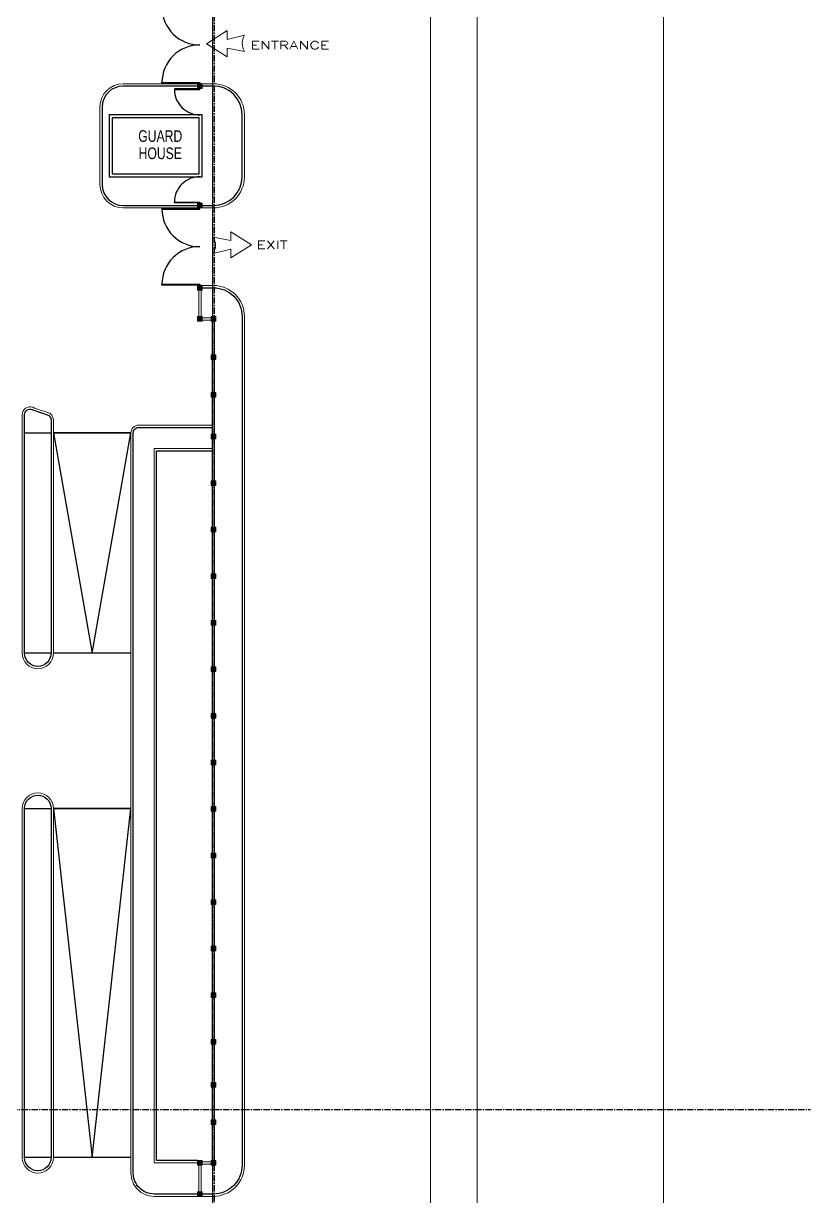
# Model space of a CAD drawing. Header units: inches. Extents: x 35355 to 94322, y -3056 to 38234.
# Drawn here: x 92202 to 92826, y 2186 to 3116 of the extents above; entities that cross this region are included whole.
import ezdxf
from ezdxf.enums import TextEntityAlignment as Align

# ---------------------------------------------------------------- set-up
doc = ezdxf.new("R2010")
doc.units = ezdxf.units.IN
doc.header["$MEASUREMENT"] = 0
doc.linetypes.add('CENTER', pattern=[2, 1.25, -0.25, 0.25, -0.25])
doc.linetypes.add('CENTERX2', pattern=[4, 2.5, -0.5, 0.5, -0.5])
for name, color, linetype in [('AR-AXIS', 9, 'CENTERX2'), ('AR-DOOR', 8, 'Continuous'), ('AR-PROPOSED', 3, 'Continuous'), ('BLDG. TXT', 3, 'Continuous'), ('CURB-2', 8, 'Continuous'), ('PARAPET', 1, 'Continuous'), ('PROPERTY LINE', 3, 'CENTER'), ('RAMP', 1, 'Continuous'), ('TX1', 4, 'Continuous')]:
    doc.layers.add(name, color=color, linetype=linetype)
for name, color, linetype, lineweight in [('COL', 4, 'Continuous', 18), ('COLHAT', 8, 'Continuous', 18), ('CURVE', 8, 'Continuous', 18), ('FENCEWALL', 4, 'Continuous', 18), ('schematic lines', 110, 'Continuous', 25)]:
    doc.layers.add(name, color=color, linetype=linetype, lineweight=lineweight)
doc.styles.add('logo-eng', font='arial.ttf', dxfattribs={"height": 600})
doc.styles.add('ROMANC', font='romanc', dxfattribs={"height": 0.1})

# ---------------------------------------------------------------- blocks, each defined once
blk = doc.blocks.new('DRIVEWAY LOCATOR')
for p, q in [((-1232, -16), (-523, 434)), ((-523, 134), (-523, 434)), ((-523, -466), (-1232, -16)), ((-523, -166), (-523, -466))]:
    blk.add_line(p, q)
for points in [[(-523, 134), (82, 278)], [(82, -278), (-523, -166)]]:
    blk.add_lwpolyline(points)
blk.add_arc((514, 0), 514, 147.2089, 212.7911)
blk = doc.blocks.new('AHHMS TEMPLATE')
at = {"layer": 'COLHAT'}
h = blk.add_hatch(dxfattribs=at)
h.set_pattern_fill('ANSI31', color=8, scale=0.184599, style=0)
h.set_pattern_definition([(45, (-1499348.3847, 33866.29083), (-0.4144367825, 0.4144367825), [])])
h.paths.add_polyline_path([(-1489401.23, 83633.26), (-1489401.23, 83629.57), (-1489397.54, 83629.57), (-1489397.54, 83633.26)])
h = blk.add_hatch(dxfattribs=at)
h.set_pattern_fill('ANSI31', color=8, scale=0.184599, style=0)
h.set_pattern_definition([(45, (-1499348.3847, 33771.52996), (-0.4144367825, 0.4144367825), [])])
h.paths.add_polyline_path([(-1489401.23, 83538.5), (-1489401.23, 83534.81), (-1489397.54, 83534.81), (-1489397.54, 83538.5)])
h = blk.add_hatch(dxfattribs=at)
h.set_pattern_fill('ANSI31', color=8, scale=0.184599, style=0)
h.set_pattern_definition([(45, (-1499348.3847, 33706.30495), (-0.4144367825, 0.4144367825), [])])
h.paths.add_polyline_path([(-1489401.23, 83473.28), (-1489401.23, 83469.59), (-1489397.54, 83469.59), (-1489397.54, 83473.28)])
h = blk.add_hatch(dxfattribs=at)
h.set_pattern_fill('ANSI31', color=8, scale=0.184599, style=0)
h.set_pattern_definition([(45, (-1499348.3847, 33681.69174), (-0.4144367825, 0.4144367825), [])])
h.paths.add_polyline_path([(-1489401.23, 83448.66), (-1489401.23, 83444.97), (-1489397.54, 83444.97), (-1489397.54, 83448.66)])
h = blk.add_hatch(dxfattribs=at)
h.set_pattern_fill('ANSI31', color=8, scale=0.184599, style=0)
h.set_pattern_definition([(45, (-1499337.7329, 33681.69174), (-0.4144367825, 0.4144367825), [])])
h.paths.add_polyline_path([(-1489390.58, 83448.66), (-1489390.58, 83444.97), (-1489386.89, 83444.97), (-1489386.89, 83448.66)])
h = blk.add_hatch(dxfattribs=at)
h.set_pattern_fill('ANSI31', color=8, scale=0.184599, style=0)
h.set_pattern_definition([(45, (-1499337.7329, 33651.3596), (-0.4144367825, 0.4144367825), [])])
h.paths.add_polyline_path([(-1489390.58, 83418.33), (-1489390.58, 83414.64), (-1489386.89, 83414.64), (-1489386.89, 83418.33)])
h = blk.add_hatch(dxfattribs=at)
h.set_pattern_fill('ANSI31', color=8, scale=0.184599, style=0)
h.set_pattern_definition([(45, (-1499337.7329, 33621.34045), (-0.4144367825, 0.4144367825), [])])
h.paths.add_polyline_path([(-1489390.58, 83388.31), (-1489390.58, 83384.62), (-1489386.89, 83384.62), (-1489386.89, 83388.31)])
h = blk.add_hatch(dxfattribs=at)
h.set_pattern_fill('ANSI31', color=8, scale=0.184599, style=0)
h.set_pattern_definition([(45, (-1499337.7329, 33588.40766), (-0.4144367825, 0.4144367825), [])])
h.paths.add_polyline_path([(-1489390.58, 83355.38), (-1489390.58, 83351.69), (-1489386.89, 83351.69), (-1489386.89, 83355.38)])
h = blk.add_hatch(dxfattribs=at)
h.set_pattern_fill('ANSI31', color=8, scale=0.184599, style=0)
h.set_pattern_definition([(45, (-1499337.7329, 33551.48784), (-0.4144367825, 0.4144367825), [])])
h.paths.add_polyline_path([(-1489390.58, 83318.46), (-1489390.58, 83314.77), (-1489386.89, 83314.77), (-1489386.89, 83318.46)])
h = blk.add_hatch(dxfattribs=at)
h.set_pattern_fill('ANSI31', color=8, scale=0.184599, style=0)
h.set_pattern_definition([(45, (-1499337.7329, 33514.568), (-0.4144367825, 0.4144367825), [])])
h.paths.add_polyline_path([(-1489390.58, 83281.54), (-1489390.58, 83277.85), (-1489386.89, 83277.85), (-1489386.89, 83281.54)])
h = blk.add_hatch(dxfattribs=at)
h.set_pattern_fill('ANSI31', color=8, scale=0.184599, style=0)
h.set_pattern_definition([(45, (-1499337.7329, 33477.6482), (-0.4144367825, 0.4144367825), [])])
h.paths.add_polyline_path([(-1489390.58, 83244.62), (-1489390.58, 83240.93), (-1489386.89, 83240.93), (-1489386.89, 83244.62)])
h = blk.add_hatch(dxfattribs=at)
h.set_pattern_fill('ANSI31', color=8, scale=0.184599, style=0)
h.set_pattern_definition([(45, (-1499337.7329, 33440.7284), (-0.4144367825, 0.4144367825), [])])
h.paths.add_polyline_path([(-1489390.58, 83207.7), (-1489390.58, 83204.01), (-1489386.89, 83204.01), (-1489386.89, 83207.7)])
h = blk.add_hatch(dxfattribs=at)
h.set_pattern_fill('ANSI31', color=8, scale=0.184599, style=0)
h.set_pattern_definition([(45, (-1499337.7329, 33403.80857), (-0.4144367825, 0.4144367825), [])])
h.paths.add_polyline_path([(-1489390.58, 83170.78), (-1489390.58, 83167.09), (-1489386.89, 83167.09), (-1489386.89, 83170.78)])
h = blk.add_hatch(dxfattribs=at)
h.set_pattern_fill('ANSI31', color=8, scale=0.184599, style=0)
h.set_pattern_definition([(45, (-1499337.7329, 33366.88875), (-0.4144367825, 0.4144367825), [])])
h.paths.add_polyline_path([(-1489390.58, 83133.86), (-1489390.58, 83130.17), (-1489386.89, 83130.17), (-1489386.89, 83133.86)])
h = blk.add_hatch(dxfattribs=at)
h.set_pattern_fill('ANSI31', color=8, scale=0.184599, style=0)
h.set_pattern_definition([(45, (-1499337.7329, 33329.96893), (-0.4144367825, 0.4144367825), [])])
h.paths.add_polyline_path([(-1489390.58, 83096.94), (-1489390.58, 83093.25), (-1489386.89, 83093.25), (-1489386.89, 83096.94)])
h = blk.add_hatch(dxfattribs=at)
h.set_pattern_fill('ANSI31', color=8, scale=0.184599, style=0)
h.set_pattern_definition([(45, (-1499337.7329, 33293.0491), (-0.4144367825, 0.4144367825), [])])
h.paths.add_polyline_path([(-1489390.58, 83060.02), (-1489390.58, 83056.33), (-1489386.89, 83056.33), (-1489386.89, 83060.02)])
h = blk.add_hatch(dxfattribs=at)
h.set_pattern_fill('ANSI31', color=8, scale=0.184599, style=0)
h.set_pattern_definition([(45, (-1499337.7329, 33256.1293), (-0.4144367825, 0.4144367825), [])])
h.paths.add_polyline_path([(-1489390.58, 83023.1), (-1489390.58, 83019.41), (-1489386.89, 83019.41), (-1489386.89, 83023.1)])
h = blk.add_hatch(dxfattribs=at)
h.set_pattern_fill('ANSI31', color=8, scale=0.184599, style=0)
h.set_pattern_definition([(45, (-1499337.7329, 33219.2095), (-0.4144367825, 0.4144367825), [])])
h.paths.add_polyline_path([(-1489390.58, 82986.18), (-1489390.58, 82982.49), (-1489386.89, 82982.49), (-1489386.89, 82986.18)])
h = blk.add_hatch(dxfattribs=at)
h.set_pattern_fill('ANSI31', color=8, scale=0.184599, style=0)
h.set_pattern_definition([(45, (-1499337.7329, 33182.28966), (-0.4144367825, 0.4144367825), [])])
h.paths.add_polyline_path([(-1489390.58, 82949.26), (-1489390.58, 82945.57), (-1489386.89, 82945.57), (-1489386.89, 82949.26)])
h = blk.add_hatch(dxfattribs=at)
h.set_pattern_fill('ANSI31', color=8, scale=0.184599, style=0)
h.set_pattern_definition([(45, (-1499337.7329, 33145.36984), (-0.4144367825, 0.4144367825), [])])
h.paths.add_polyline_path([(-1489390.58, 82912.34), (-1489390.58, 82908.65), (-1489386.89, 82908.65), (-1489386.89, 82912.34)])
h = blk.add_hatch(dxfattribs=at)
h.set_pattern_fill('ANSI31', color=8, scale=0.184599, style=0)
h.set_pattern_definition([(45, (-1499337.7329, 33108.45), (-0.4144367825, 0.4144367825), [])])
h.paths.add_polyline_path([(-1489390.58, 82875.42), (-1489390.58, 82871.73), (-1489386.89, 82871.73), (-1489386.89, 82875.42)])
h = blk.add_hatch(dxfattribs=at)
h.set_pattern_fill('ANSI31', color=8, scale=0.184599, style=0)
h.set_pattern_definition([(45, (-1499337.7329, 33074.2262), (-0.4144367825, 0.4144367825), [])])
h.paths.add_polyline_path([(-1489390.58, 82841.2), (-1489390.58, 82837.51), (-1489386.89, 82837.51), (-1489386.89, 82841.2)])
h = blk.add_hatch(dxfattribs=at)
h.set_pattern_fill('ANSI31', color=8, scale=0.184599, style=0)
h.set_pattern_definition([(45, (-1499337.7329, 33044.5238), (-0.4144367825, 0.4144367825), [])])
h.paths.add_polyline_path([(-1489390.58, 82811.5), (-1489390.58, 82807.8), (-1489386.89, 82807.8), (-1489386.89, 82811.5)])
h = blk.add_hatch(dxfattribs=at)
h.set_pattern_fill('ANSI31', color=8, scale=0.184599, style=0)
h.set_pattern_definition([(45, (-1499348.3847, 33012.2739), (-0.4144367825, 0.4144367825), [])])
h.paths.add_polyline_path([(-1489401.23, 82779.25), (-1489401.23, 82775.55), (-1489397.54, 82775.55), (-1489397.54, 82779.25)])
h = blk.add_hatch(dxfattribs=at)
h.set_pattern_fill('ANSI31', color=8, scale=0.184599, style=0)
h.set_pattern_definition([(45, (-1499337.7329, 33012.2739), (-0.4144367825, 0.4144367825), [])])
h.paths.add_polyline_path([(-1489390.58, 82779.25), (-1489390.58, 82775.55), (-1489386.89, 82775.55), (-1489386.89, 82779.25)])
h = blk.add_hatch(dxfattribs=at)
h.set_pattern_fill('ANSI31', color=8, scale=0.184599, style=0)
h.set_pattern_definition([(45, (-1499348.3847, 32987.6607), (-0.4144367825, 0.4144367825), [])])
h.paths.add_polyline_path([(-1489401.23, 82754.63), (-1489401.23, 82750.94), (-1489397.54, 82750.94), (-1489397.54, 82754.63)])
at = {"layer": 'AR-AXIS', "color": 8, "ltscale": 2}
for p, q in [((-1489387.81, 81994.85), (-1489387.81, 85059.97)), ((-1492933, 82819.86), (-1488915.15, 82819.86))]:
    blk.add_line(p, q, dxfattribs=at)
at = {"layer": 'AR-DOOR', "color": 8}
for points in [[(-1489429.54, 83634.19), (-1489399.38, 83634.19), (-1489399.38, 83633.57), (-1489429.54, 83633.57)], [(-1489419.69, 83629.26), (-1489419.69, 83628.65), (-1489399.38, 83628.65), (-1489399.38, 83629.26)], [(-1489419.69, 83538.81), (-1489419.69, 83539.43), (-1489399.38, 83539.43), (-1489399.38, 83538.81)], [(-1489429.54, 83533.89), (-1489399.38, 83533.89), (-1489399.38, 83534.5), (-1489429.54, 83534.5)], [(-1489429.54, 83474.2), (-1489399.38, 83474.2), (-1489399.38, 83473.58), (-1489429.54, 83473.58)]]:
    blk.add_lwpolyline(points, close=True, dxfattribs=at)
for centre, radius, start, end in [((-1489399.69, 83693.87), 29.85, 180, 270.58765), ((-1489399.69, 83634.19), 29.85, 89.41235, 180), ((-1489399.69, 83628.65), 20, 180, 270.87473), ((-1489399.69, 83539.43), 20, 89.12527, 180), ((-1489399.69, 83533.89), 29.85, 180, 270.58765), ((-1489399.69, 83474.2), 29.85, 89.41235, 180)]:
    blk.add_arc(centre, radius, start, end, dxfattribs=at)
at = {"layer": 'AR-PROPOSED', "color": 8}
blk.add_lwpolyline([(-1489471.38, 83559.42), (-1489397.54, 83559.42), (-1489397.54, 83608.65), (-1489471.38, 83608.65)], close=True, dxfattribs=at)
at = {"layer": 'COL', "color": 8}
for points in [[(-1489401.23, 83629.57), (-1489397.54, 83629.57), (-1489397.54, 83633.26), (-1489401.23, 83633.26)], [(-1489401.23, 83534.81), (-1489397.54, 83534.81), (-1489397.54, 83538.5), (-1489401.23, 83538.5)], [(-1489401.23, 83469.59), (-1489397.54, 83469.59), (-1489397.54, 83473.28), (-1489401.23, 83473.28)], [(-1489401.23, 83444.97), (-1489397.54, 83444.97), (-1489397.54, 83448.66), (-1489401.23, 83448.66)], [(-1489390.58, 83444.97), (-1489386.89, 83444.97), (-1489386.89, 83448.66), (-1489390.58, 83448.66)], [(-1489390.58, 83414.64), (-1489386.89, 83414.64), (-1489386.89, 83418.33), (-1489390.58, 83418.33)], [(-1489390.58, 83384.62), (-1489386.89, 83384.62), (-1489386.89, 83388.31), (-1489390.58, 83388.31)], [(-1489390.58, 83351.69), (-1489386.89, 83351.69), (-1489386.89, 83355.38), (-1489390.58, 83355.38)], [(-1489390.58, 83314.77), (-1489386.89, 83314.77), (-1489386.89, 83318.46), (-1489390.58, 83318.46)], [(-1489390.58, 83277.85), (-1489386.89, 83277.85), (-1489386.89, 83281.54), (-1489390.58, 83281.54)], [(-1489390.58, 83240.93), (-1489386.89, 83240.93), (-1489386.89, 83244.62), (-1489390.58, 83244.62)], [(-1489390.58, 83204.01), (-1489386.89, 83204.01), (-1489386.89, 83207.7), (-1489390.58, 83207.7)], [(-1489390.58, 83167.09), (-1489386.89, 83167.09), (-1489386.89, 83170.78), (-1489390.58, 83170.78)], [(-1489390.58, 83130.17), (-1489386.89, 83130.17), (-1489386.89, 83133.86), (-1489390.58, 83133.86)], [(-1489390.58, 83093.25), (-1489386.89, 83093.25), (-1489386.89, 83096.94), (-1489390.58, 83096.94)], [(-1489390.58, 83056.33), (-1489386.89, 83056.33), (-1489386.89, 83060.02), (-1489390.58, 83060.02)], [(-1489390.58, 83019.41), (-1489386.89, 83019.41), (-1489386.89, 83023.1), (-1489390.58, 83023.1)], [(-1489390.58, 82982.49), (-1489386.89, 82982.49), (-1489386.89, 82986.18), (-1489390.58, 82986.18)], [(-1489390.58, 82945.57), (-1489386.89, 82945.57), (-1489386.89, 82949.26), (-1489390.58, 82949.26)], [(-1489390.58, 82908.65), (-1489386.89, 82908.65), (-1489386.89, 82912.34), (-1489390.58, 82912.34)], [(-1489390.58, 82871.73), (-1489386.89, 82871.73), (-1489386.89, 82875.42), (-1489390.58, 82875.42)], [(-1489390.58, 82837.51), (-1489386.89, 82837.51), (-1489386.89, 82841.2), (-1489390.58, 82841.2)], [(-1489390.58, 82807.8), (-1489386.89, 82807.8), (-1489386.89, 82811.5), (-1489390.58, 82811.5)], [(-1489401.23, 82775.55), (-1489397.54, 82775.55), (-1489397.54, 82779.25), (-1489401.23, 82779.25)], [(-1489390.58, 82775.55), (-1489386.89, 82775.55), (-1489386.89, 82779.25), (-1489390.58, 82779.25)], [(-1489401.23, 82750.94), (-1489397.54, 82750.94), (-1489397.54, 82754.63), (-1489401.23, 82754.63)]]:
    blk.add_lwpolyline(points, close=True, dxfattribs=at)
at = {"layer": 'CURB-2', "color": 8}
for p, q in [((-1489401.23, 83631.42), (-1489460.3, 83631.42)), ((-1489388.73, 83631.42), (-1489397.54, 83631.42)), ((-1489476.92, 83614.8), (-1489476.92, 83553.27)), ((-1489365.97, 83559.42), (-1489365.97, 83608.65)), ((-1489460.3, 83536.66), (-1489401.23, 83536.66)), ((-1489397.54, 83536.66), (-1489388.73, 83536.66)), ((-1489538.45, 83356.36), (-1489517.53, 83356.36)), ((-1489517.53, 83181.67), (-1489538.45, 83181.67)), ((-1489538.45, 83058.61), (-1489517.53, 83058.61)), ((-1489517.53, 82781.71), (-1489538.45, 82781.71))]:
    blk.add_line(p, q, dxfattribs=at)
blk.add_lwpolyline([(-1489397.54, 83471.43), (-1489388.73, 83471.43, -0.414214), (-1489365.97, 83448.66), (-1489365.97, 82775.55, -0.414214), (-1489388.73, 82752.79), (-1489435.69, 82752.79, -0.414214), (-1489452.3, 82769.4), (-1489452.3, 83356.36, -0.414214), (-1489448, 83360.67), (-1489389.66, 83360.67)], format="xyb", dxfattribs=at)
for points in [[(-1489532.63, 83374.91, 0.014289), (-1489520.56, 83370.77, -0.328322), (-1489517.53, 83366.66), (-1489517.53, 83181.67, -1), (-1489538.45, 83181.67), (-1489538.45, 83370.88, -0.523732)], [(-1489538.45, 83058.61, -1), (-1489517.53, 83058.61), (-1489517.53, 82781.71, -1), (-1489538.45, 82781.71)]]:
    blk.add_lwpolyline(points, format="xyb", close=True, dxfattribs=at)
blk.add_lwpolyline([(-1489401.23, 82779.25), (-1489433.84, 82779.25), (-1489433.84, 83342.21), (-1489389.66, 83342.21)], dxfattribs=at)
for centre, radius, start, end in [((-1489460.3, 83614.8), 16.61, 90, 180), ((-1489388.73, 83608.65), 22.77, 0, 90), ((-1489388.73, 83559.42), 22.77, 270, 0), ((-1489460.3, 83553.27), 16.61, 180, 270)]:
    blk.add_arc(centre, radius, start, end, dxfattribs=at)
at = {"layer": 'CURVE', "color": 8}
for p, q in [((-1489031.84, 84528.81), (-1489031.84, 81868.4)), ((-1489216.44, 82297.28), (-1489216.44, 84510.35)), ((-1489179.52, 82297.28), (-1489179.52, 84510.35)), ((-1489388.73, 83633.26), (-1489460.3, 83633.26)), ((-1489478.76, 83614.8), (-1489478.76, 83553.27)), ((-1489364.12, 83559.42), (-1489364.12, 83608.65)), ((-1489460.3, 83534.81), (-1489388.73, 83534.81))]:
    blk.add_line(p, q, dxfattribs=at)
for points in [[(-1489397.54, 83473.28), (-1489388.73, 83473.28, -0.414214), (-1489364.12, 83448.66), (-1489364.12, 82775.55, -0.414214), (-1489388.73, 82750.94), (-1489435.69, 82750.94, -0.414214), (-1489454.15, 82769.4), (-1489454.15, 83356.36, -0.414214), (-1489448, 83362.52), (-1489389.66, 83362.52)], [(-1489531.98, 83376.64, 0.014289), (-1489520.01, 83372.53, -0.328322), (-1489515.68, 83366.66), (-1489515.68, 83181.67, -1), (-1489540.3, 83181.67), (-1489540.3, 83370.88, -0.523732), (-1489531.98, 83376.64)], [(-1489540.3, 83058.61, -1), (-1489515.68, 83058.61), (-1489515.68, 82781.71, -1), (-1489540.3, 82781.71), (-1489540.3, 83058.61)]]:
    blk.add_lwpolyline(points, format="xyb", dxfattribs=at)
blk.add_lwpolyline([(-1489401.23, 82777.4), (-1489435.69, 82777.4), (-1489435.69, 83344.06), (-1489389.66, 83344.06)], dxfattribs=at)
for centre, radius, start, end in [((-1489460.3, 83614.8), 18.46, 90, 180), ((-1489388.73, 83608.65), 24.61, 0, 90), ((-1489388.73, 83559.42), 24.61, 270, 0), ((-1489460.3, 83553.27), 18.46, 180, 270)]:
    blk.add_arc(centre, radius, start, end, dxfattribs=at)
at = {"layer": 'FENCEWALL', "color": 8}
for p, q in [((-1489400.31, 83448.66), (-1489400.31, 83469.59)), ((-1489398.46, 83448.66), (-1489398.46, 83469.59)), ((-1489390.58, 83447.74), (-1489397.54, 83447.74)), ((-1489390.58, 83445.89), (-1489397.54, 83445.89)), ((-1489389.66, 83444.97), (-1489389.66, 83418.33)), ((-1489387.81, 83444.97), (-1489387.81, 83418.33)), ((-1489389.66, 83414.64), (-1489389.66, 83388.31)), ((-1489387.81, 83414.64), (-1489387.81, 83388.31)), ((-1489389.66, 83355.38), (-1489389.66, 83384.62)), ((-1489387.81, 83355.38), (-1489387.81, 83384.62)), ((-1489389.66, 83318.46), (-1489389.66, 83351.69)), ((-1489387.81, 83318.46), (-1489387.81, 83351.69)), ((-1489389.66, 83281.54), (-1489389.66, 83314.77)), ((-1489387.81, 83281.54), (-1489387.81, 83314.77)), ((-1489389.66, 83277.85), (-1489389.66, 83244.62)), ((-1489387.81, 83277.85), (-1489387.81, 83244.62)), ((-1489389.66, 83207.7), (-1489389.66, 83240.93)), ((-1489387.81, 83207.7), (-1489387.81, 83240.93)), ((-1489389.66, 83204.01), (-1489389.66, 83170.78)), ((-1489387.81, 83204.01), (-1489387.81, 83170.78)), ((-1489389.66, 83133.86), (-1489389.66, 83167.09)), ((-1489387.81, 83133.86), (-1489387.81, 83167.09)), ((-1489389.66, 83130.17), (-1489389.66, 83096.94)), ((-1489387.81, 83130.17), (-1489387.81, 83096.94)), ((-1489389.66, 83060.02), (-1489389.66, 83093.25)), ((-1489387.81, 83060.02), (-1489387.81, 83093.25)), ((-1489389.66, 83056.33), (-1489389.66, 83023.1)), ((-1489387.81, 83056.33), (-1489387.81, 83023.1)), ((-1489389.66, 82986.18), (-1489389.66, 83019.41)), ((-1489387.81, 82986.18), (-1489387.81, 83019.41)), ((-1489389.66, 82982.49), (-1489389.66, 82949.26)), ((-1489387.81, 82982.49), (-1489387.81, 82949.26)), ((-1489389.66, 82912.34), (-1489389.66, 82945.57)), ((-1489387.81, 82912.34), (-1489387.81, 82945.57)), ((-1489389.66, 82908.65), (-1489389.66, 82875.42)), ((-1489387.81, 82908.65), (-1489387.81, 82875.42)), ((-1489389.66, 82841.2), (-1489389.66, 82871.73)), ((-1489387.81, 82841.2), (-1489387.81, 82871.73)), ((-1489389.66, 82837.51), (-1489389.66, 82811.5)), ((-1489387.81, 82837.51), (-1489387.81, 82811.5)), ((-1489389.66, 82779.25), (-1489389.66, 82807.8)), ((-1489387.81, 82779.25), (-1489387.81, 82807.8)), ((-1489390.58, 82778.32), (-1489397.54, 82778.32)), ((-1489390.58, 82776.48), (-1489397.54, 82776.48)), ((-1489400.31, 82775.55), (-1489400.31, 82754.63)), ((-1489398.46, 82775.55), (-1489398.46, 82754.63))]:
    blk.add_line(p, q, dxfattribs=at)
at = {"layer": 'PARAPET', "color": 8}
blk.add_lwpolyline([(-1489468.92, 83561.88), (-1489400, 83561.88), (-1489400, 83606.19), (-1489468.92, 83606.19)], close=True, dxfattribs=at)
at = {"layer": 'PROPERTY LINE', "color": 8}
blk.add_lwpolyline([(-1492441.15, 84577.12), (-1492478.07, 84540.2), (-1492478.07, 82288.09), (-1492428.85, 82238.86), (-1489438.34, 82238.86), (-1489389.12, 82288.09), (-1489389.12, 84527.89), (-1489438.34, 84577.12), (-1492441.15, 84577.12)], dxfattribs=at)
at = {"layer": 'RAMP', "color": 8}
for p, q in [((-1489515.68, 83356.36), (-1489454.15, 83356.36)), ((-1489454.15, 83181.67), (-1489515.68, 83181.67)), ((-1489515.68, 83058.61), (-1489454.15, 83058.61)), ((-1489454.15, 82781.71), (-1489515.68, 82781.71))]:
    blk.add_line(p, q, dxfattribs=at)
for points in [[(-1489515.68, 83356.36), (-1489484.92, 83181.67), (-1489454.15, 83356.36), (-1489515.68, 83356.36)], [(-1489515.68, 83058.61), (-1489484.92, 82781.71), (-1489454.15, 83058.61), (-1489515.68, 83058.61)]]:
    blk.add_lwpolyline(points, dxfattribs=at)
at = {"layer": 'CURVE', "color": 8, "xscale": 0.02307488024234772, "yscale": 0.02307488024234772, "zscale": 0.02307488024234772}
blk.add_blockref('DRIVEWAY LOCATOR', (-1489365.83, 83665.36), dxfattribs=at)
at = {"layer": 'CURVE', "color": 8, "xscale": 0.02307488024234772, "yscale": 0.02307488024234772, "zscale": 0.02307488024234772, "rotation": 180}
blk.add_blockref('DRIVEWAY LOCATOR', (-1489387.03, 83505.12), dxfattribs=at)
at = {"layer": 'BLDG. TXT', "color": 8, "ltscale": 0.5, "style": 'logo-eng', "width": 0.75}
for s, p in [('GUARD', (-1489430.87, 83591.76)), ('HOUSE', (-1489430.87, 83578.11))]:
    blk.add_text(s, height=9.23, dxfattribs=at).set_placement(p, align=Align.MIDDLE_CENTER)
at = {"layer": 'TX1', "color": 8, "style": 'ROMANC', "width": 1.5}
for s, p in [('ENTRANCE', (-1489359.28, 83660.75)), ('EXIT', (-1489354.65, 83502.41))]:
    blk.add_text(s, height=6.153, dxfattribs=at).set_placement(p)

msp = doc.modelspace()

# ---------------------------------------------------------------- block references
at = {"layer": 'schematic lines'}
msp.add_blockref('AHHMS TEMPLATE', (1581741.53, -80565.13), dxfattribs=at)

doc.saveas('drawing.dxf')
